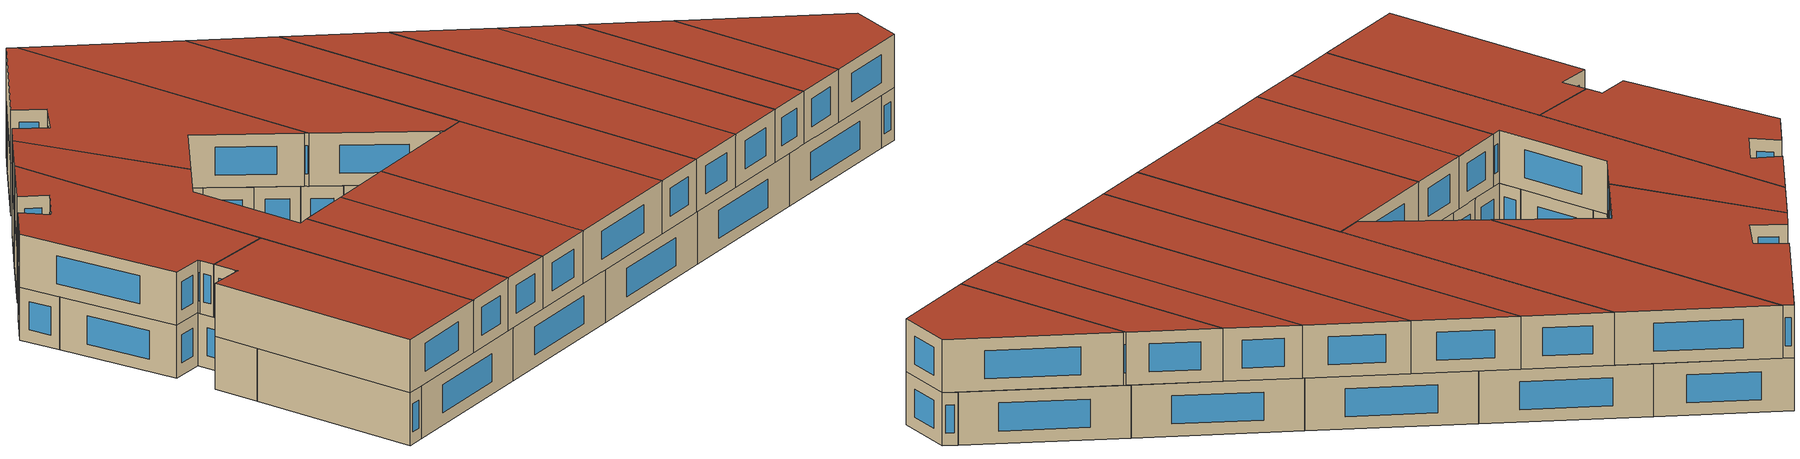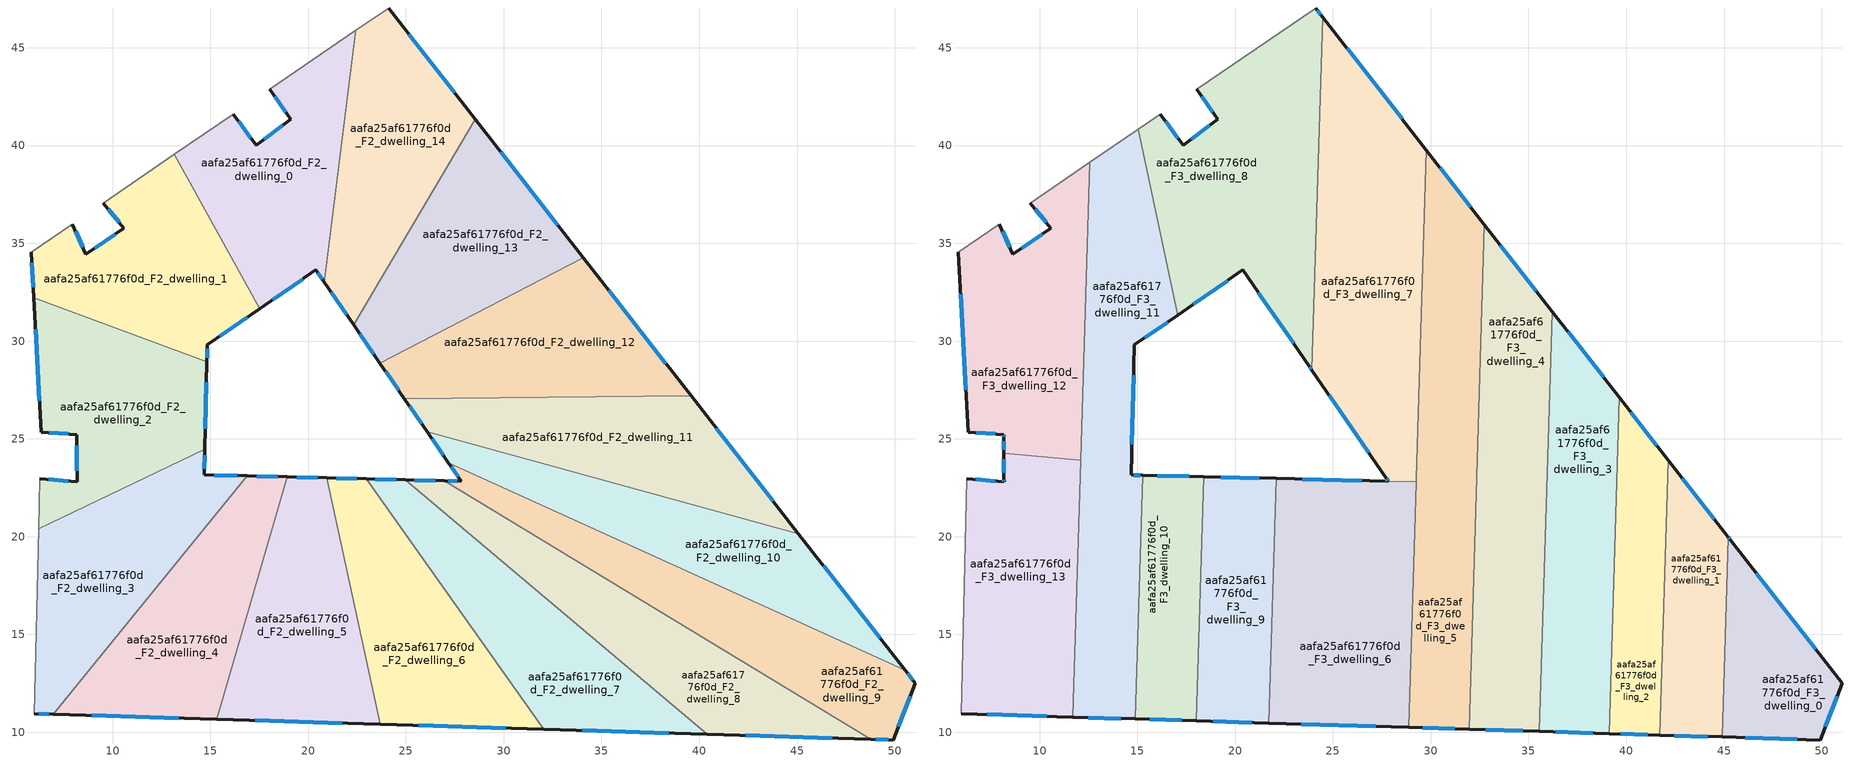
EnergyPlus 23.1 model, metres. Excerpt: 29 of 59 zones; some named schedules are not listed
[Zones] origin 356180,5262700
aafa25af61776f0d_F2_dwelling_0
 floor to aafa25af61776f0d_F1_dwelling_0 (EU_floor_Construction): 22.43,45.88 20.83,33.01 20.4,33.64 17.53,31.65 13.16,39.55 16.18,41.61 17.35,40 19.11,41.34 18.03,42.88 z6
 wall outside (EU_wall_Construction): 18.03,42.88 19.11,41.34 17.35,40 16.18,41.61 / 17.53,31.65 20.4,33.64 20.83,33.01 z6:9
 wall adiabatic (EU_wall_Construction): 22.43,45.88 18.03,42.88 / 16.18,41.61 13.16,39.55 z6:9
 wall to aafa25af61776f0d_F2_dwelling_14 (EU_wall_Construction): 20.83,33.01 22.43,45.88 z6:9
 wall to aafa25af61776f0d_F2_dwelling_1 (EU_wall_Construction): 13.16,39.55 17.53,31.65 z6:9
 window (EU_Window_Construction): 18.7,41.03 17.77,40.32 / 18.29,42.52 18.86,41.7 / 20.5,33.49 20.73,33.16 / 18.2,32.12 19.73,33.17 / 17.08,40.38 16.46,41.23 z6.7:8.3
aafa25af61776f0d_F2_dwelling_1
 floor to aafa25af61776f0d_F1_dwelling_1 (EU_floor_Construction): 13.16,39.55 17.53,31.65 14.85,29.8 14.83,28.95 5.98,32.21 5.85,34.55 7.95,35.98 8.64,34.44 10.58,35.77 9.52,37.05 z6
 wall outside (EU_wall_Construction): 9.52,37.05 10.58,35.77 8.64,34.44 7.95,35.98 / 14.83,28.95 14.85,29.8 17.53,31.65 / 5.85,34.55 5.98,32.21 z6:9
 wall adiabatic (EU_wall_Construction): 13.16,39.55 9.52,37.05 / 7.95,35.98 5.85,34.55 z6:9
 wall to aafa25af61776f0d_F2_dwelling_2 (EU_wall_Construction): 5.98,32.21 14.83,28.95 z6:9
 window (EU_Window_Construction): 8.48,34.8 8.11,35.62 / 10.13,35.45 9.1,34.75 / 9.77,36.75 10.33,36.07 / 15.48,30.24 16.9,31.22 / 14.83,29.15 14.85,29.6 / 5.88,34 5.95,32.76 z6.7:8.3
aafa25af61776f0d_F2_dwelling_10
 floor to aafa25af61776f0d_F1_dwelling_10 (EU_floor_Construction): 45.07,20.16 50.53,13.16 27.17,23.79 26.09,25.37 z6
 wall outside (EU_wall_Construction): 26.09,25.37 27.17,23.79 / 50.53,13.16 45.07,20.16 z6:9
 wall to aafa25af61776f0d_F2_dwelling_11 (EU_wall_Construction): 45.07,20.16 26.09,25.37 z6:9
 wall to aafa25af61776f0d_F2_dwelling_9 (EU_wall_Construction): 27.17,23.79 50.53,13.16 z6:9
 window (EU_Window_Construction): 26.34,25 26.92,24.16 / 49.25,14.8 46.35,18.52 z6.7:8.3
aafa25af61776f0d_F2_dwelling_11
 floor to aafa25af61776f0d_F1_dwelling_11 (EU_floor_Construction): 39.59,27.2 45.07,20.16 26.09,25.37 24.92,27.06 z6
 wall outside (EU_wall_Construction): 24.92,27.06 26.09,25.37 / 45.07,20.16 39.59,27.2 z6:9
 wall to aafa25af61776f0d_F2_dwelling_12 (EU_wall_Construction): 39.59,27.2 24.92,27.06 z6:9
 window (EU_Window_Construction): 25.2,26.67 25.81,25.77 / 43.78,21.81 40.87,25.54 z6.7:8.3
aafa25af61776f0d_F2_dwelling_12
 floor to aafa25af61776f0d_F1_dwelling_12 (EU_floor_Construction): 34.08,34.26 39.59,27.2 24.92,27.06 23.67,28.88 z6
 wall outside (EU_wall_Construction): 23.67,28.88 24.92,27.06 / 39.59,27.2 34.08,34.26 z6:9
 wall to aafa25af61776f0d_F2_dwelling_13 (EU_wall_Construction): 34.08,34.26 23.67,28.88 z6:9
 window (EU_Window_Construction): 23.97,28.45 24.63,27.49 / 38.29,28.85 35.37,32.6 z6.7:8.3
aafa25af61776f0d_F2_dwelling_13
 floor to aafa25af61776f0d_F1_dwelling_13 (EU_floor_Construction): 28.54,41.36 34.08,34.26 23.67,28.88 22.33,30.83 z6
 wall outside (EU_wall_Construction): 22.33,30.83 23.67,28.88 / 34.08,34.26 28.54,41.36 z6:9
 wall to aafa25af61776f0d_F2_dwelling_14 (EU_wall_Construction): 28.54,41.36 22.33,30.83 z6:9
 window (EU_Window_Construction): 22.65,30.37 23.36,29.34 / 32.78,35.92 29.84,39.69 z6.7:8.3
aafa25af61776f0d_F2_dwelling_14
 floor to aafa25af61776f0d_F1_dwelling_14 (EU_floor_Construction): 24.11,47.03 28.54,41.36 22.33,30.83 20.83,33.01 22.43,45.88 z6
 wall outside (EU_wall_Construction): 20.83,33.01 22.33,30.83 / 28.54,41.36 24.11,47.03 z6:9
 wall adiabatic (EU_wall_Construction): 24.11,47.03 22.43,45.88 z6:9
 window (EU_Window_Construction): 21.18,32.5 21.98,31.34 / 27.5,42.69 25.15,45.7 z6.7:8.3
aafa25af61776f0d_F2_dwelling_2
 floor to aafa25af61776f0d_F1_dwelling_2 (EU_floor_Construction): 14.83,28.95 14.72,24.46 6.22,20.4 6.29,22.97 8.18,22.8 8.16,25.22 6.35,25.35 5.98,32.21 z6
 wall outside (EU_wall_Construction): 5.98,32.21 6.35,25.35 8.16,25.22 8.18,22.8 6.29,22.97 / 14.72,24.46 14.83,28.95 z6:9
 wall to aafa25af61776f0d_F2_dwelling_3 (EU_wall_Construction): 6.22,20.4 14.72,24.46 z6:9
 wall adiabatic (EU_wall_Construction): 6.29,22.97 6.22,20.4 z6:9
 window (EU_Window_Construction): 6.06,30.6 6.26,26.96 / 14.74,25.51 14.8,27.9 / 7.74,22.84 6.73,22.93 / 8.16,24.65 8.18,23.37 / 6.77,25.32 7.73,25.25 z6.7:8.3
aafa25af61776f0d_F2_dwelling_3
 floor to aafa25af61776f0d_F1_dwelling_3 (EU_floor_Construction): 16.89,23.1 6.97,10.92 5.99,10.95 6.22,20.4 14.72,24.46 14.69,23.16 z6
 wall outside (EU_wall_Construction): 16.89,23.1 14.69,23.16 14.72,24.46 / 5.99,10.95 6.97,10.92 z6:9
 wall to aafa25af61776f0d_F2_dwelling_4 (EU_wall_Construction): 6.97,10.92 16.89,23.1 z6:9
 wall adiabatic (EU_wall_Construction): 6.22,20.4 5.99,10.95 z6:9
 window (EU_Window_Construction): 14.69,23.46 14.71,24.15 / 16.37,23.12 15.2,23.14 / 6.22,10.94 6.74,10.93 z6.7:8.3
aafa25af61776f0d_F2_dwelling_4
 floor to aafa25af61776f0d_F1_dwelling_4 (EU_floor_Construction): 18.93,23.05 15.34,10.66 6.97,10.92 16.89,23.1 z6
 wall outside (EU_wall_Construction): 18.93,23.05 16.89,23.1 / 6.97,10.92 15.34,10.66 z6:9
 wall to aafa25af61776f0d_F2_dwelling_5 (EU_wall_Construction): 15.34,10.66 18.93,23.05 z6:9
 window (EU_Window_Construction): 18.45,23.06 17.37,23.09 / 8.94,10.86 13.37,10.72 z6.7:8.3
aafa25af61776f0d_F2_dwelling_5
 floor to aafa25af61776f0d_F1_dwelling_5 (EU_floor_Construction): 20.96,23 23.7,10.41 15.34,10.66 18.93,23.05 z6
 wall outside (EU_wall_Construction): 20.96,23 18.93,23.05 / 15.34,10.66 23.7,10.41 z6:9
 wall to aafa25af61776f0d_F2_dwelling_6 (EU_wall_Construction): 23.7,10.41 20.96,23 z6:9
 window (EU_Window_Construction): 20.48,23.01 19.41,23.04 / 17.3,10.6 21.73,10.47 z6.7:8.3
aafa25af61776f0d_F2_dwelling_6
 floor to aafa25af61776f0d_F1_dwelling_6 (EU_floor_Construction): 22.97,22.95 32.06,10.15 23.7,10.41 20.96,23 z6
 wall outside (EU_wall_Construction): 22.97,22.95 20.96,23 / 23.7,10.41 32.06,10.15 z6:9
 wall to aafa25af61776f0d_F2_dwelling_7 (EU_wall_Construction): 32.06,10.15 22.97,22.95 z6:9
 window (EU_Window_Construction): 22.5,22.96 21.43,22.99 / 25.66,10.35 30.09,10.21 z6.7:8.3
aafa25af61776f0d_F2_dwelling_7
 floor to aafa25af61776f0d_F1_dwelling_7 (EU_floor_Construction): 40.41,9.89 32.06,10.15 22.97,22.95 24.97,22.9 z6
 wall outside (EU_wall_Construction): 24.97,22.9 22.97,22.95 / 32.06,10.15 40.41,9.89 z6:9
 wall to aafa25af61776f0d_F2_dwelling_8 (EU_wall_Construction): 40.41,9.89 24.97,22.9 z6:9
 window (EU_Window_Construction): 24.5,22.92 23.44,22.94 / 34.02,10.09 38.45,9.96 z6.7:8.3
aafa25af61776f0d_F2_dwelling_8
 floor to aafa25af61776f0d_F1_dwelling_8 (EU_floor_Construction): 48.76,9.64 40.41,9.89 24.97,22.9 26.96,22.86 z6
 wall outside (EU_wall_Construction): 26.96,22.86 24.97,22.9 / 40.41,9.89 48.76,9.64 z6:9
 wall to aafa25af61776f0d_F2_dwelling_9 (EU_wall_Construction): 48.76,9.64 26.96,22.86 z6:9
 window (EU_Window_Construction): 26.49,22.87 25.44,22.89 / 42.37,9.83 46.8,9.7 z6.7:8.3
aafa25af61776f0d_F2_dwelling_9
 floor to aafa25af61776f0d_F1_dwelling_9 (EU_floor_Construction): 50.53,13.16 51.04,12.51 49.93,9.6 48.76,9.64 26.96,22.86 27.84,22.83 27.17,23.79 z6
 wall outside (EU_wall_Construction): 48.76,9.64 49.93,9.6 51.04,12.51 50.53,13.16 / 27.17,23.79 27.84,22.83 26.96,22.86 z6:9
 window (EU_Window_Construction): 49.03,9.63 49.65,9.61 / 27.63,22.84 27.16,22.85 / 27.33,23.57 27.68,23.06 / 50.92,12.66 50.65,13.01 / 50.19,10.29 50.78,11.83 z6.7:8.3
aafa25af61776f0d_F3_dwelling_0
 floor to aafa25af61776f0d_F2_dwelling_9 (EU_floor_Construction): 50.53,13.16 51.04,12.51 49.93,9.6 48.76,9.64 44.97,11.94 45.08,15.64 z9
 floor to aafa25af61776f0d_F2_dwelling_10 (EU_floor_Construction): 45.31,19.85 50.53,13.16 45.08,15.64 45.22,19.98 z9
 floor to aafa25af61776f0d_F2_dwelling_8 (EU_floor_Construction): 48.76,9.64 44.9,9.76 44.97,11.94 z9
 wall outside (EU_wall_Construction): 44.9,9.76 49.93,9.6 51.04,12.51 45.31,19.85 45.22,19.98 z9:12
 wall to aafa25af61776f0d_F3_dwelling_1 (EU_wall_Construction): 45.22,19.98 44.9,9.76 z9:12
 window (EU_Window_Construction): 45.29,19.88 45.24,19.95 / 49.69,14.24 46.66,18.13 / 50.19,10.29 50.78,11.83 / 46.08,9.72 48.75,9.64 z9.7:11.3
 roof outside (EU_roof_Construction): 49.93,9.6 51.04,12.51 45.31,19.85 45.22,19.98 44.9,9.76 z12
aafa25af61776f0d_F3_dwelling_1
 floor to aafa25af61776f0d_F2_dwelling_10 (EU_floor_Construction): 45.07,20.16 45.22,19.98 45.08,15.64 41.94,17.07 42.06,20.99 z9
 floor to aafa25af61776f0d_F2_dwelling_9 (EU_floor_Construction): 45.08,15.64 44.97,11.94 41.84,13.83 41.94,17.07 z9
 floor to aafa25af61776f0d_F2_dwelling_11 (EU_floor_Construction): 42.15,23.91 45.07,20.16 42.06,20.99 z9
 floor to aafa25af61776f0d_F2_dwelling_8 (EU_floor_Construction): 44.97,11.94 44.9,9.76 41.72,9.86 41.84,13.83 z9
 wall outside (EU_wall_Construction): 45.22,19.98 42.15,23.91 / 41.72,9.86 44.9,9.76 z9:12
 wall to aafa25af61776f0d_F3_dwelling_2 (EU_wall_Construction): 42.15,23.91 41.72,9.86 z9:12
 window (EU_Window_Construction): 44.5,20.9 42.87,22.98 / 42.47,9.83 44.16,9.78 z9.7:11.3
 roof outside (EU_roof_Construction): 44.9,9.76 45.22,19.98 42.15,23.91 41.72,9.86 z12
aafa25af61776f0d_F3_dwelling_10
 floor to aafa25af61776f0d_F2_dwelling_4 (EU_floor_Construction): 18.39,23.07 18.33,20.97 15.34,10.66 14.9,10.68 15.22,21.04 16.89,23.1 z9
 floor to aafa25af61776f0d_F2_dwelling_5 (EU_floor_Construction): 18.33,20.97 18.01,10.58 15.34,10.66 z9
 floor to aafa25af61776f0d_F2_dwelling_3 (EU_floor_Construction): 16.89,23.1 15.22,21.04 15.28,23.14 z9
 wall outside (EU_wall_Construction): 14.9,10.68 18.01,10.58 / 18.39,23.07 15.28,23.14 z9:12
 wall to aafa25af61776f0d_F3_dwelling_9 (EU_wall_Construction): 18.01,10.58 18.39,23.07 z9:12
 wall to aafa25af61776f0d_F3_dwelling_11 (EU_wall_Construction): 15.28,23.14 14.9,10.68 z9:12
 window (EU_Window_Construction): 15.63,10.65 17.28,10.6 / 17.66,23.08 16.01,23.12 z9.7:11.3
 roof outside (EU_roof_Construction): 18.01,10.58 18.39,23.07 15.28,23.14 14.9,10.68 z12
aafa25af61776f0d_F3_dwelling_11
 floor to aafa25af61776f0d_F2_dwelling_3 (EU_floor_Construction): 14.72,24.46 14.69,23.16 15.28,23.14 15.22,21.04 11.89,16.96 12.08,23.2 z9
 floor to aafa25af61776f0d_F2_dwelling_0 (EU_floor_Construction): 15.05,40.84 16.67,33.21 13.17,39.55 z9
 floor to aafa25af61776f0d_F2_dwelling_4 (EU_floor_Construction): 15.22,21.04 14.9,10.68 11.75,10.77 11.7,10.78 11.89,16.96 z9
 floor to aafa25af61776f0d_F2_dwelling_1 (EU_floor_Construction): 13.17,39.55 16.67,33.21 17.06,31.33 14.85,29.8 14.83,28.95 12.28,29.89 12.57,39.14 z9
 floor to aafa25af61776f0d_F2_dwelling_2 (EU_floor_Construction): 14.83,28.95 14.72,24.46 12.08,23.2 12.28,29.89 z9
 wall outside (EU_wall_Construction): 15.28,23.14 14.69,23.16 14.85,29.8 17.06,31.33 / 11.7,10.78 11.75,10.77 14.9,10.68 z9:12
 wall to aafa25af61776f0d_F3_dwelling_8 (EU_wall_Construction): 17.06,31.33 15.05,40.84 z9:12
 wall adiabatic (EU_wall_Construction): 15.05,40.84 12.57,39.14 z9:12
 wall to aafa25af61776f0d_F3_dwelling_12 (EU_wall_Construction): 12.57,39.14 12.1,23.92 z9:12
 wall to aafa25af61776f0d_F3_dwelling_13 (EU_wall_Construction): 12.1,23.92 11.7,10.78 z9:12
 window (EU_Window_Construction): 15.37,30.16 16.54,30.97 / 14.73,24.72 14.81,28.24 / 15.14,23.15 14.83,23.15 / 12.49,10.75 14.16,10.7 z9.7:11.3
 roof outside (EU_roof_Construction): 14.9,10.68 15.28,23.14 14.69,23.16 14.85,29.8 17.06,31.33 15.05,40.84 12.57,39.14 11.7,10.78 11.75,10.77 z12
aafa25af61776f0d_F3_dwelling_12
 floor to aafa25af61776f0d_F2_dwelling_1 (EU_floor_Construction): 12.57,39.14 12.28,29.89 5.98,32.21 5.85,34.55 7.95,35.98 8.64,34.44 10.58,35.77 9.52,37.05 z9
 floor to aafa25af61776f0d_F2_dwelling_2 (EU_floor_Construction): 12.28,29.89 12.1,23.92 8.17,24.26 8.16,25.22 6.35,25.35 5.98,32.21 z9
 wall outside (EU_wall_Construction): 5.85,34.55 6.35,25.35 8.16,25.22 8.16,25.07 8.17,24.26 / 9.52,37.05 10.58,35.77 8.64,34.44 7.95,35.98 z9:12
 wall adiabatic (EU_wall_Construction): 7.95,35.98 5.85,34.55 / 12.57,39.14 9.52,37.05 z9:12
 wall to aafa25af61776f0d_F3_dwelling_13 (EU_wall_Construction): 8.17,24.26 12.1,23.92 z9:12
 window (EU_Window_Construction): 8.16,25.18 8.16,25.1 / 6.77,25.32 7.73,25.25 / 5.97,32.39 6.23,27.51 / 8.48,34.8 8.11,35.62 / 10.13,35.45 9.1,34.75 / 9.77,36.75 10.33,36.07 / 8.16,24.88 8.17,24.45 z9.7:11.3
 roof outside (EU_roof_Construction): 12.1,23.92 12.57,39.14 9.52,37.05 10.58,35.77 8.64,34.44 7.95,35.98 5.85,34.55 6.35,25.35 8.16,25.22 8.16,25.07 8.17,24.26 z12
aafa25af61776f0d_F3_dwelling_13
 floor to aafa25af61776f0d_F2_dwelling_2 (EU_floor_Construction): 12.1,23.92 12.08,23.2 6.22,20.4 6.29,22.97 8.18,22.8 8.17,24.26 z9
 floor to aafa25af61776f0d_F2_dwelling_3 (EU_floor_Construction): 12.08,23.2 11.89,16.95 6.97,10.92 5.99,10.95 6.22,20.4 z9
 floor to aafa25af61776f0d_F2_dwelling_4 (EU_floor_Construction): 11.89,16.95 11.7,10.78 6.97,10.92 z9
 wall outside (EU_wall_Construction): 8.17,24.26 8.18,22.96 8.18,22.8 6.29,22.97 / 5.99,10.95 11.7,10.78 z9:12
 wall adiabatic (EU_wall_Construction): 6.29,22.97 5.99,10.95 z9:12
 window (EU_Window_Construction): 8.18,22.92 8.18,22.84 / 8.17,23.96 8.18,23.26 / 7.33,10.91 10.36,10.82 / 7.73,22.84 6.73,22.93 z9.7:11.3
 roof outside (EU_roof_Construction): 11.7,10.78 12.1,23.92 8.17,24.26 8.18,22.96 8.18,22.8 6.29,22.97 5.99,10.95 z12
aafa25af61776f0d_F3_dwelling_2
 floor to aafa25af61776f0d_F2_dwelling_7 (EU_floor_Construction): 40.41,9.89 39.12,9.93 39.15,10.96 z9
 floor to aafa25af61776f0d_F2_dwelling_11 (EU_floor_Construction): 39.65,27.12 42.15,23.91 42.06,20.99 39.48,21.7 z9
 floor to aafa25af61776f0d_F2_dwelling_10 (EU_floor_Construction): 42.06,20.99 41.94,17.07 39.37,18.24 39.48,21.7 z9
 floor to aafa25af61776f0d_F2_dwelling_8 (EU_floor_Construction): 41.84,13.83 41.72,9.86 40.41,9.89 39.15,10.96 39.29,15.38 z9
 floor to aafa25af61776f0d_F2_dwelling_9 (EU_floor_Construction): 41.94,17.07 41.84,13.83 39.29,15.38 39.37,18.24 z9
 wall outside (EU_wall_Construction): 42.15,23.91 39.65,27.12 / 39.12,9.93 41.72,9.86 z9:12
 wall to aafa25af61776f0d_F3_dwelling_3 (EU_wall_Construction): 39.65,27.12 39.12,9.93 z9:12
 window (EU_Window_Construction): 41.56,24.66 40.23,26.36 / 39.73,9.92 41.11,9.87 z9.7:11.3
 roof outside (EU_roof_Construction): 41.72,9.86 42.15,23.91 39.65,27.12 39.12,9.93 z12
aafa25af61776f0d_F3_dwelling_3
 floor to aafa25af61776f0d_F2_dwelling_11 (EU_floor_Construction): 39.59,27.2 39.65,27.12 39.48,21.7 35.95,22.67 36.09,27.16 z9
 floor to aafa25af61776f0d_F2_dwelling_8 (EU_floor_Construction): 39.29,15.38 39.15,10.96 35.68,13.88 35.79,17.5 z9
 floor to aafa25af61776f0d_F2_dwelling_12 (EU_floor_Construction): 36.22,31.51 39.59,27.2 36.09,27.16 z9
 floor to aafa25af61776f0d_F2_dwelling_7 (EU_floor_Construction): 39.15,10.96 39.12,9.93 35.56,10.04 35.68,13.88 z9
 floor to aafa25af61776f0d_F2_dwelling_10 (EU_floor_Construction): 39.48,21.7 39.37,18.24 35.86,19.84 35.95,22.67 z9
 floor to aafa25af61776f0d_F2_dwelling_9 (EU_floor_Construction): 39.37,18.24 39.29,15.38 35.79,17.5 35.86,19.84 z9
 wall outside (EU_wall_Construction): 39.65,27.12 36.22,31.51 / 35.56,10.04 39.12,9.93 z9:12
 wall to aafa25af61776f0d_F3_dwelling_4 (EU_wall_Construction): 36.22,31.51 35.56,10.04 z9:12
 window (EU_Window_Construction): 38.84,28.15 37.03,30.48 / 36.4,10.02 38.28,9.96 z9.7:11.3
 roof outside (EU_roof_Construction): 39.12,9.93 39.65,27.12 36.22,31.51 35.56,10.04 z12
aafa25af61776f0d_F3_dwelling_4
 floor to aafa25af61776f0d_F2_dwelling_12 (EU_floor_Construction): 34.08,34.26 36.22,31.51 36.09,27.16 32.48,27.13 32.68,33.53 z9
 floor to aafa25af61776f0d_F2_dwelling_11 (EU_floor_Construction): 36.09,27.16 35.95,22.67 32.37,23.65 32.48,27.13 z9
 floor to aafa25af61776f0d_F2_dwelling_9 (EU_floor_Construction): 35.86,19.84 35.79,17.5 32.25,19.65 32.31,21.46 z9
 floor to aafa25af61776f0d_F2_dwelling_13 (EU_floor_Construction): 32.75,35.96 34.08,34.26 32.68,33.53 z9
 floor to aafa25af61776f0d_F2_dwelling_7 (EU_floor_Construction): 35.68,13.88 35.56,10.04 32.06,10.15 31.96,10.28 32.17,16.84 z9
 floor to aafa25af61776f0d_F2_dwelling_10 (EU_floor_Construction): 35.95,22.67 35.86,19.84 32.31,21.46 32.37,23.65 z9
 floor to aafa25af61776f0d_F2_dwelling_8 (EU_floor_Construction): 35.79,17.5 35.68,13.88 32.17,16.84 32.25,19.65 z9
 wall outside (EU_wall_Construction): 36.22,31.51 32.75,35.96 / 31.96,10.15 35.56,10.04 z9:12
 wall to aafa25af61776f0d_F3_dwelling_5 (EU_wall_Construction): 32.75,35.96 31.96,10.15 z9:12
 window (EU_Window_Construction): 35.41,32.55 33.57,34.91 / 32.81,10.13 34.72,10.07 z9.7:11.3
 roof outside (EU_roof_Construction): 35.56,10.04 36.22,31.51 32.75,35.96 31.96,10.15 z12
aafa25af61776f0d_F3_dwelling_5
 floor to aafa25af61776f0d_F2_dwelling_7 (EU_floor_Construction): 32.17,16.84 31.96,10.28 29.01,14.45 29.16,19.37 z9
 floor to aafa25af61776f0d_F2_dwelling_6 (EU_floor_Construction): 29.01,14.45 31.96,10.28 31.96,10.15 28.88,10.25 z9
 floor to aafa25af61776f0d_F2_dwelling_13 (EU_floor_Construction): 29.78,39.76 32.75,35.96 32.68,33.53 29.54,31.91 z9
 floor to aafa25af61776f0d_F2_dwelling_12 (EU_floor_Construction): 32.68,33.53 32.48,27.13 29.4,27.1 29.54,31.91 z9
 floor to aafa25af61776f0d_F2_dwelling_11 (EU_floor_Construction): 32.48,27.13 32.37,23.65 29.32,24.49 29.4,27.1 z9
 floor to aafa25af61776f0d_F2_dwelling_8 (EU_floor_Construction): 32.25,19.65 32.17,16.84 29.16,19.37 29.22,21.48 z9
 floor to aafa25af61776f0d_F2_dwelling_9 (EU_floor_Construction): 32.31,21.46 32.25,19.65 29.22,21.48 29.27,22.84 z9
 floor to aafa25af61776f0d_F2_dwelling_10 (EU_floor_Construction): 32.37,23.65 32.31,21.46 29.27,22.84 29.32,24.49 z9
 wall outside (EU_wall_Construction): 32.75,35.96 29.78,39.76 / 28.88,10.25 31.96,10.15 z9:12
 wall to aafa25af61776f0d_F3_dwelling_7 (EU_wall_Construction): 29.78,39.76 29.27,22.95 29.26,22.8 z9:12
 wall to aafa25af61776f0d_F3_dwelling_6 (EU_wall_Construction): 29.26,22.79 28.88,10.25 z9:12
 window (EU_Window_Construction): 32.05,36.85 30.48,38.87 / 29.6,10.23 31.24,10.18 z9.7:11.3
 roof outside (EU_roof_Construction): 31.96,10.15 32.75,35.96 29.78,39.76 28.88,10.25 z12
aafa25af61776f0d_F3_dwelling_6
 floor to aafa25af61776f0d_F2_dwelling_6 (EU_floor_Construction): 22.97,22.95 29.01,14.45 28.88,10.25 23.7,10.41 21.95,18.43 22.09,22.97 z9
 floor to aafa25af61776f0d_F2_dwelling_7 (EU_floor_Construction): 29.16,19.37 29.01,14.45 22.97,22.95 24.97,22.9 z9
 floor to aafa25af61776f0d_F2_dwelling_5 (EU_floor_Construction): 21.95,18.43 23.7,10.41 21.71,10.47 z9
 floor to aafa25af61776f0d_F2_dwelling_8 (EU_floor_Construction): 29.22,21.48 29.16,19.37 24.97,22.9 26.96,22.85 z9
 floor to aafa25af61776f0d_F2_dwelling_9 (EU_floor_Construction): 29.26,22.8 29.22,21.48 26.96,22.85 z9
 wall outside (EU_wall_Construction): 21.71,10.47 28.88,10.25 / 27.83,22.83 22.09,22.97 z9:12
 wall to aafa25af61776f0d_F3_dwelling_7 (EU_wall_Construction): 29.26,22.8 27.84,22.83 z9:12
 wall to aafa25af61776f0d_F3_dwelling_9 (EU_wall_Construction): 22.09,22.97 21.71,10.47 z9:12
 window (EU_Window_Construction): 23.39,10.42 27.2,10.3 / 26.48,22.87 23.44,22.94 z9.7:11.3
 roof outside (EU_roof_Construction): 28.88,10.25 29.26,22.79 27.84,22.83 22.09,22.97 21.71,10.47 z12
aafa25af61776f0d_F3_dwelling_7
 floor to aafa25af61776f0d_F2_dwelling_13 (EU_floor_Construction): 28.54,41.36 29.78,39.76 29.54,31.91 23.94,29.02 24.08,33.8 z9
 floor to aafa25af61776f0d_F2_dwelling_12 (EU_floor_Construction): 29.54,31.91 29.4,27.1 24.92,27.06 23.92,28.52 23.94,29.02 z9
 floor to aafa25af61776f0d_F2_dwelling_14 (EU_floor_Construction): 24.47,46.57 28.54,41.36 24.08,33.8 z9
 floor to aafa25af61776f0d_F2_dwelling_11 (EU_floor_Construction): 29.4,27.1 29.32,24.49 26.09,25.37 24.92,27.06 z9
 floor to aafa25af61776f0d_F2_dwelling_9 (EU_floor_Construction): 29.27,22.84 29.26,22.8 27.84,22.83 27.17,23.79 z9
 floor to aafa25af61776f0d_F2_dwelling_10 (EU_floor_Construction): 29.32,24.49 29.27,22.95 29.27,22.84 27.17,23.79 26.09,25.37 z9
 wall outside (EU_wall_Construction): 29.78,39.76 24.47,46.57 / 23.92,28.52 27.72,22.99 27.84,22.83 z9:12
 wall to aafa25af61776f0d_F3_dwelling_8 (EU_wall_Construction): 24.47,46.57 23.92,28.52 z9:12
 window (EU_Window_Construction): 28.54,41.36 25.72,44.97 / 27.75,22.96 27.81,22.87 / 24.81,27.22 26.83,24.29 z9.7:11.3
 roof outside (EU_roof_Construction): 29.26,22.8 29.27,22.95 29.78,39.76 24.47,46.57 23.92,28.52 27.72,22.99 27.84,22.83 z12
aafa25af61776f0d_F3_dwelling_8
 floor to aafa25af61776f0d_F2_dwelling_0 (EU_floor_Construction): 22.43,45.88 20.83,33.01 20.4,33.64 17.53,31.65 16.67,33.21 15.05,40.84 16.18,41.61 17.35,40 19.11,41.34 18.03,42.88 z9
 floor to aafa25af61776f0d_F2_dwelling_14 (EU_floor_Construction): 24.11,47.03 24.47,46.57 24.08,33.8 22.33,30.83 20.83,33.01 22.43,45.88 z9
 floor to aafa25af61776f0d_F2_dwelling_13 (EU_floor_Construction): 24.08,33.8 23.94,29.02 23.67,28.88 22.33,30.83 z9
 floor to aafa25af61776f0d_F2_dwelling_12 (EU_floor_Construction): 23.94,29.02 23.92,28.52 23.85,28.63 23.78,28.73 23.67,28.88 z9
 floor to aafa25af61776f0d_F2_dwelling_1 (EU_floor_Construction): 16.67,33.21 17.53,31.65 17.06,31.33 z9
 wall outside (EU_wall_Construction): 17.06,31.33 20.4,33.64 23.78,28.73 23.92,28.52 / 18.03,42.88 19.11,41.34 17.35,40 16.18,41.61 / 24.47,46.57 24.11,47.03 z9:12
 wall adiabatic (EU_wall_Construction): 16.18,41.61 15.05,40.84 / 24.11,47.03 18.03,42.88 z9:12
 window (EU_Window_Construction): 21.19,32.48 22.99,29.88 / 17.85,31.87 19.62,33.09 / 17.08,40.38 16.46,41.23 / 18.7,41.03 17.77,40.32 / 18.29,42.52 18.86,41.7 / 24.39,46.68 24.2,46.92 / 23.81,28.68 23.89,28.57 z9.7:11.3
 roof outside (EU_roof_Construction): 23.92,28.52 24.47,46.57 24.11,47.03 18.03,42.88 19.11,41.34 17.35,40 16.18,41.61 15.05,40.84 17.06,31.33 20.4,33.64 23.78,28.73 z12
aafa25af61776f0d_F3_dwelling_9
 floor to aafa25af61776f0d_F2_dwelling_5 (EU_floor_Construction): 20.96,23 21.95,18.43 21.71,10.47 18.01,10.58 18.33,20.97 18.93,23.05 z9
 floor to aafa25af61776f0d_F2_dwelling_6 (EU_floor_Construction): 22.09,22.97 21.95,18.43 20.96,23 z9
 floor to aafa25af61776f0d_F2_dwelling_4 (EU_floor_Construction): 18.93,23.05 18.33,20.97 18.39,23.07 z9
 wall outside (EU_wall_Construction): 22.09,22.97 18.39,23.07 / 18.01,10.58 21.71,10.47 z9:12
 window (EU_Window_Construction): 21.22,23 19.26,23.04 / 18.88,10.56 20.84,10.49 z9.7:11.3
 roof outside (EU_roof_Construction): 21.71,10.47 22.09,22.97 18.39,23.07 18.01,10.58 z12
[Building]
EU S2 Campaign: North Axis=0; Terrain=City; Solar Distribution=FullExterior
[Site:Location]
Budapest.Ferenc.Liszt.Intl.AP: Latitude=47.437; Longitude=19.256; Time Zone=1; Elevation=185
[SizingPeriod:WeatherFileDays]
AnnualSizingPeriod: Begin Month=1; Begin Day of Month=1; End Month=12; End Day of Month=31; Day of Week for Start Day=Monday; Use Weather File Daylight Saving Period=No; Use Weather File Rain and Snow Indicators=No
[MATERIAL]
EU_InternalMass_Material: Roughness=MediumRough; Thickness=0.1; Conductivity=1; Density=1800; Specific Heat=900; Thermal Absorptance=0.9; Solar Absorptance=0.7; Visible Absorptance=0.7
[MATERIAL:NOMASS] Roughness=MediumRough; Thermal Absorptance=0.9; Solar Absorptance=0.7; Visible Absorptance=0.7
Name | Thermal Resistance
EU_wall_NoMass | 0.832559
EU_roof_NoMass | 1.39638
EU_floor_NoMass | 0.872794
[WINDOWMATERIAL:SIMPLEGLAZINGSYSTEM]
EU_Window_SimpleGlazing: UFactor=2.79869; Solar Heat Gain Coefficient=0.75; Visible Transmittance=0.75
[CONSTRUCTION]
EU_wall_Construction: EU_wall_NoMass
EU_roof_Construction: EU_roof_NoMass
EU_floor_Construction: EU_floor_NoMass
EU_Window_Construction: EU_Window_SimpleGlazing
EU_InternalMass_Construction: EU_InternalMass_Material
[ZONE] Type=1; Multiplier=1; Ceiling Height=autocalculate; Floor Area=autocalculate; Part of Total Floor Area=Yes
Name | Volume
aafa25af61776f0d_F2_dwelling_0; aafa25af61776f0d_F2_dwelling_2 | 194.836
aafa25af61776f0d_F3_dwelling_0 | 114.939
aafa25af61776f0d_F2_dwelling_1 | 194.808
aafa25af61776f0d_F3_dwelling_1 | 115.96
aafa25af61776f0d_F2_dwelling_10 | 194.807
aafa25af61776f0d_F3_dwelling_10 | 116.504
aafa25af61776f0d_F2_dwelling_11 | 194.809
aafa25af61776f0d_F3_dwelling_11 | 283.831
aafa25af61776f0d_F2_dwelling_12 | 194.817
aafa25af61776f0d_F3_dwelling_12 | 220.681
aafa25af61776f0d_F2_dwelling_13 | 194.818
aafa25af61776f0d_F3_dwelling_13 | 221.399
aafa25af61776f0d_F2_dwelling_14 | 194.816
aafa25af61776f0d_F3_dwelling_2 | 121.979
aafa25af61776f0d_F2_dwelling_3 | 194.793
aafa25af61776f0d_F3_dwelling_3 | 206.29
aafa25af61776f0d_F2_dwelling_4 | 194.839
aafa25af61776f0d_F3_dwelling_4 | 255.768
aafa25af61776f0d_F2_dwelling_5 | 194.835
aafa25af61776f0d_F3_dwelling_5 | 255.783
aafa25af61776f0d_F2_dwelling_6 | 194.837
aafa25af61776f0d_F3_dwelling_6 | 269.773
aafa25af61776f0d_F2_dwelling_7 | 194.824
aafa25af61776f0d_F3_dwelling_7 | 301.79
aafa25af61776f0d_F2_dwelling_8 | 194.796
aafa25af61776f0d_F3_dwelling_8 | 298.742
aafa25af61776f0d_F2_dwelling_9 | 194.841
aafa25af61776f0d_F3_dwelling_9 | 138.855
[INTERNALMASS] Construction=EU_InternalMass_Construction
Name | Zone or ZoneList | Surface Area
aafa25af61776f0d_F2_dwelling_0_EU_InternalMass | aafa25af61776f0d_F2_dwelling_0 | 64.9454
aafa25af61776f0d_F2_dwelling_1_EU_InternalMass | aafa25af61776f0d_F2_dwelling_1 | 64.9358
aafa25af61776f0d_F2_dwelling_2_EU_InternalMass | aafa25af61776f0d_F2_dwelling_2 | 64.9452
aafa25af61776f0d_F2_dwelling_3_EU_InternalMass | aafa25af61776f0d_F2_dwelling_3 | 64.931
aafa25af61776f0d_F2_dwelling_4_EU_InternalMass | aafa25af61776f0d_F2_dwelling_4 | 64.9461
aafa25af61776f0d_F2_dwelling_5_EU_InternalMass | aafa25af61776f0d_F2_dwelling_5 | 64.9448
aafa25af61776f0d_F2_dwelling_6_EU_InternalMass | aafa25af61776f0d_F2_dwelling_6 | 64.9457
aafa25af61776f0d_F2_dwelling_7_EU_InternalMass | aafa25af61776f0d_F2_dwelling_7 | 64.9414
aafa25af61776f0d_F2_dwelling_8_EU_InternalMass | aafa25af61776f0d_F2_dwelling_8 | 64.9319
aafa25af61776f0d_F2_dwelling_9_EU_InternalMass | aafa25af61776f0d_F2_dwelling_9 | 64.947
aafa25af61776f0d_F2_dwelling_10_EU_InternalMass | aafa25af61776f0d_F2_dwelling_10 | 64.9356
aafa25af61776f0d_F2_dwelling_11_EU_InternalMass | aafa25af61776f0d_F2_dwelling_11 | 64.9364
aafa25af61776f0d_F2_dwelling_12_EU_InternalMass | aafa25af61776f0d_F2_dwelling_12 | 64.9387
aafa25af61776f0d_F2_dwelling_13_EU_InternalMass | aafa25af61776f0d_F2_dwelling_13 | 64.9395
aafa25af61776f0d_F2_dwelling_14_EU_InternalMass | aafa25af61776f0d_F2_dwelling_14 | 64.9385
aafa25af61776f0d_F3_dwelling_0_EU_InternalMass | aafa25af61776f0d_F3_dwelling_0 | 38.3132
aafa25af61776f0d_F3_dwelling_1_EU_InternalMass | aafa25af61776f0d_F3_dwelling_1 | 38.6494
aafa25af61776f0d_F3_dwelling_2_EU_InternalMass | aafa25af61776f0d_F3_dwelling_2 | 40.6663
aafa25af61776f0d_F3_dwelling_3_EU_InternalMass | aafa25af61776f0d_F3_dwelling_3 | 68.7636
aafa25af61776f0d_F3_dwelling_4_EU_InternalMass | aafa25af61776f0d_F3_dwelling_4 | 85.2557
aafa25af61776f0d_F3_dwelling_5_EU_InternalMass | aafa25af61776f0d_F3_dwelling_5 | 85.261
aafa25af61776f0d_F3_dwelling_6_EU_InternalMass | aafa25af61776f0d_F3_dwelling_6 | 89.9143
aafa25af61776f0d_F3_dwelling_7_EU_InternalMass | aafa25af61776f0d_F3_dwelling_7 | 100.583
aafa25af61776f0d_F3_dwelling_8_EU_InternalMass | aafa25af61776f0d_F3_dwelling_8 | 99.5871
aafa25af61776f0d_F3_dwelling_9_EU_InternalMass | aafa25af61776f0d_F3_dwelling_9 | 46.2918
aafa25af61776f0d_F3_dwelling_10_EU_InternalMass | aafa25af61776f0d_F3_dwelling_10 | 38.8346
aafa25af61776f0d_F3_dwelling_11_EU_InternalMass | aafa25af61776f0d_F3_dwelling_11 | 94.6144
aafa25af61776f0d_F3_dwelling_12_EU_InternalMass | aafa25af61776f0d_F3_dwelling_12 | 73.5607
aafa25af61776f0d_F3_dwelling_13_EU_InternalMass | aafa25af61776f0d_F3_dwelling_13 | 73.8009
[OTHEREQUIPMENT] Fuel Type=Electricity; Design Level Calculation Method=Watts/Area; Power per Zone Floor Area=1; Fraction Latent=0; Fraction Radiant=0; Fraction Lost=0; Carbon Dioxide Generation Rate=0; EndUse Subcategory=EU_Step8_InternalGains
Name | Zone or ZoneList or Space or SpaceList | Schedule
EU_Step8_InternalGain_aafa25af61776f0d_F2_dwelling_0_f000 | aafa25af61776f0d_F2_dwelling_0 | EU_Step8_GainSchedule_aafa25af61776f0d_F2_dwelling_0_f000
EU_Step8_InternalGain_aafa25af61776f0d_F2_dwelling_1_f000 | aafa25af61776f0d_F2_dwelling_1 | EU_Step8_GainSchedule_aafa25af61776f0d_F2_dwelling_1_f000
EU_Step8_InternalGain_aafa25af61776f0d_F2_dwelling_2_f000 | aafa25af61776f0d_F2_dwelling_2 | EU_Step8_GainSchedule_aafa25af61776f0d_F2_dwelling_2_f000
EU_Step8_InternalGain_aafa25af61776f0d_F2_dwelling_3_f000 | aafa25af61776f0d_F2_dwelling_3 | EU_Step8_GainSchedule_aafa25af61776f0d_F2_dwelling_3_f000
EU_Step8_InternalGain_aafa25af61776f0d_F2_dwelling_4_f000 | aafa25af61776f0d_F2_dwelling_4 | EU_Step8_GainSchedule_aafa25af61776f0d_F2_dwelling_4_f000
EU_Step8_InternalGain_aafa25af61776f0d_F2_dwelling_5_f000 | aafa25af61776f0d_F2_dwelling_5 | EU_Step8_GainSchedule_aafa25af61776f0d_F2_dwelling_5_f000
EU_Step8_InternalGain_aafa25af61776f0d_F2_dwelling_6_f000 | aafa25af61776f0d_F2_dwelling_6 | EU_Step8_GainSchedule_aafa25af61776f0d_F2_dwelling_6_f000
EU_Step8_InternalGain_aafa25af61776f0d_F2_dwelling_7_f000 | aafa25af61776f0d_F2_dwelling_7 | EU_Step8_GainSchedule_aafa25af61776f0d_F2_dwelling_7_f000
EU_Step8_InternalGain_aafa25af61776f0d_F2_dwelling_8_f000 | aafa25af61776f0d_F2_dwelling_8 | EU_Step8_GainSchedule_aafa25af61776f0d_F2_dwelling_8_f000
EU_Step8_InternalGain_aafa25af61776f0d_F2_dwelling_9_f000 | aafa25af61776f0d_F2_dwelling_9 | EU_Step8_GainSchedule_aafa25af61776f0d_F2_dwelling_9_f000
EU_Step8_InternalGain_aafa25af61776f0d_F2_dwelling_10_f000 | aafa25af61776f0d_F2_dwelling_10 | EU_Step8_GainSchedule_aafa25af61776f0d_F2_dwelling_10_f000
EU_Step8_InternalGain_aafa25af61776f0d_F2_dwelling_11_f000 | aafa25af61776f0d_F2_dwelling_11 | EU_Step8_GainSchedule_aafa25af61776f0d_F2_dwelling_11_f000
EU_Step8_InternalGain_aafa25af61776f0d_F2_dwelling_12_f000 | aafa25af61776f0d_F2_dwelling_12 | EU_Step8_GainSchedule_aafa25af61776f0d_F2_dwelling_12_f000
EU_Step8_InternalGain_aafa25af61776f0d_F2_dwelling_13_f000 | aafa25af61776f0d_F2_dwelling_13 | EU_Step8_GainSchedule_aafa25af61776f0d_F2_dwelling_13_f000
EU_Step8_InternalGain_aafa25af61776f0d_F2_dwelling_14_f000 | aafa25af61776f0d_F2_dwelling_14 | EU_Step8_GainSchedule_aafa25af61776f0d_F2_dwelling_14_f000
EU_Step8_InternalGain_aafa25af61776f0d_F3_dwelling_0_f000 | aafa25af61776f0d_F3_dwelling_0 | EU_Step8_GainSchedule_aafa25af61776f0d_F3_dwelling_0_f000
EU_Step8_InternalGain_aafa25af61776f0d_F3_dwelling_1_f000 | aafa25af61776f0d_F3_dwelling_1 | EU_Step8_GainSchedule_aafa25af61776f0d_F3_dwelling_1_f000
EU_Step8_InternalGain_aafa25af61776f0d_F3_dwelling_2_f000 | aafa25af61776f0d_F3_dwelling_2 | EU_Step8_GainSchedule_aafa25af61776f0d_F3_dwelling_2_f000
EU_Step8_InternalGain_aafa25af61776f0d_F3_dwelling_3_f000 | aafa25af61776f0d_F3_dwelling_3 | EU_Step8_GainSchedule_aafa25af61776f0d_F3_dwelling_3_f000
EU_Step8_InternalGain_aafa25af61776f0d_F3_dwelling_4_f000 | aafa25af61776f0d_F3_dwelling_4 | EU_Step8_GainSchedule_aafa25af61776f0d_F3_dwelling_4_f000
EU_Step8_InternalGain_aafa25af61776f0d_F3_dwelling_5_f000 | aafa25af61776f0d_F3_dwelling_5 | EU_Step8_GainSchedule_aafa25af61776f0d_F3_dwelling_5_f000
EU_Step8_InternalGain_aafa25af61776f0d_F3_dwelling_6_f000 | aafa25af61776f0d_F3_dwelling_6 | EU_Step8_GainSchedule_aafa25af61776f0d_F3_dwelling_6_f000
EU_Step8_InternalGain_aafa25af61776f0d_F3_dwelling_7_f000 | aafa25af61776f0d_F3_dwelling_7 | EU_Step8_GainSchedule_aafa25af61776f0d_F3_dwelling_7_f000
EU_Step8_InternalGain_aafa25af61776f0d_F3_dwelling_8_f000 | aafa25af61776f0d_F3_dwelling_8 | EU_Step8_GainSchedule_aafa25af61776f0d_F3_dwelling_8_f000
EU_Step8_InternalGain_aafa25af61776f0d_F3_dwelling_9_f000 | aafa25af61776f0d_F3_dwelling_9 | EU_Step8_GainSchedule_aafa25af61776f0d_F3_dwelling_9_f000
EU_Step8_InternalGain_aafa25af61776f0d_F3_dwelling_10_f000 | aafa25af61776f0d_F3_dwelling_10 | EU_Step8_GainSchedule_aafa25af61776f0d_F3_dwelling_10_f000
EU_Step8_InternalGain_aafa25af61776f0d_F3_dwelling_11_f000 | aafa25af61776f0d_F3_dwelling_11 | EU_Step8_GainSchedule_aafa25af61776f0d_F3_dwelling_11_f000
EU_Step8_InternalGain_aafa25af61776f0d_F3_dwelling_12_f000 | aafa25af61776f0d_F3_dwelling_12 | EU_Step8_GainSchedule_aafa25af61776f0d_F3_dwelling_12_f000
EU_Step8_InternalGain_aafa25af61776f0d_F3_dwelling_13_f000 | aafa25af61776f0d_F3_dwelling_13 | EU_Step8_GainSchedule_aafa25af61776f0d_F3_dwelling_13_f000
[ZONEVENTILATION:DESIGNFLOWRATE] Schedule=EU_AlwaysOn; Design Flow Rate Calculation Method=AirChanges/Hour; Air Changes per Hour=0.475469; Ventilation Type=Natural; Fan Pressure Rise=0; Fan Total Efficiency=1; Constant Term Coefficient=1; Temperature Term Coefficient=0; Velocity Term Coefficient=0; Velocity Squared Term Coefficient=0; Minimum Indoor Temperature=-100; Maximum Indoor Temperature=100; Delta Temperature=-100; Minimum Outdoor Temperature=-100; Maximum Outdoor Temperature=100; Maximum Wind Speed=40
Name | Zone or ZoneList or Space or SpaceList
EU_ConstantAir_aafa25af61776f0d_F2_dwelling_0 | aafa25af61776f0d_F2_dwelling_0
EU_ConstantAir_aafa25af61776f0d_F2_dwelling_1 | aafa25af61776f0d_F2_dwelling_1
EU_ConstantAir_aafa25af61776f0d_F2_dwelling_2 | aafa25af61776f0d_F2_dwelling_2
EU_ConstantAir_aafa25af61776f0d_F2_dwelling_3 | aafa25af61776f0d_F2_dwelling_3
EU_ConstantAir_aafa25af61776f0d_F2_dwelling_4 | aafa25af61776f0d_F2_dwelling_4
EU_ConstantAir_aafa25af61776f0d_F2_dwelling_5 | aafa25af61776f0d_F2_dwelling_5
EU_ConstantAir_aafa25af61776f0d_F2_dwelling_6 | aafa25af61776f0d_F2_dwelling_6
EU_ConstantAir_aafa25af61776f0d_F2_dwelling_7 | aafa25af61776f0d_F2_dwelling_7
EU_ConstantAir_aafa25af61776f0d_F2_dwelling_8 | aafa25af61776f0d_F2_dwelling_8
EU_ConstantAir_aafa25af61776f0d_F2_dwelling_9 | aafa25af61776f0d_F2_dwelling_9
EU_ConstantAir_aafa25af61776f0d_F2_dwelling_10 | aafa25af61776f0d_F2_dwelling_10
EU_ConstantAir_aafa25af61776f0d_F2_dwelling_11 | aafa25af61776f0d_F2_dwelling_11
EU_ConstantAir_aafa25af61776f0d_F2_dwelling_12 | aafa25af61776f0d_F2_dwelling_12
EU_ConstantAir_aafa25af61776f0d_F2_dwelling_13 | aafa25af61776f0d_F2_dwelling_13
EU_ConstantAir_aafa25af61776f0d_F2_dwelling_14 | aafa25af61776f0d_F2_dwelling_14
EU_ConstantAir_aafa25af61776f0d_F3_dwelling_0 | aafa25af61776f0d_F3_dwelling_0
EU_ConstantAir_aafa25af61776f0d_F3_dwelling_1 | aafa25af61776f0d_F3_dwelling_1
EU_ConstantAir_aafa25af61776f0d_F3_dwelling_2 | aafa25af61776f0d_F3_dwelling_2
EU_ConstantAir_aafa25af61776f0d_F3_dwelling_3 | aafa25af61776f0d_F3_dwelling_3
EU_ConstantAir_aafa25af61776f0d_F3_dwelling_4 | aafa25af61776f0d_F3_dwelling_4
EU_ConstantAir_aafa25af61776f0d_F3_dwelling_5 | aafa25af61776f0d_F3_dwelling_5
EU_ConstantAir_aafa25af61776f0d_F3_dwelling_6 | aafa25af61776f0d_F3_dwelling_6
EU_ConstantAir_aafa25af61776f0d_F3_dwelling_7 | aafa25af61776f0d_F3_dwelling_7
EU_ConstantAir_aafa25af61776f0d_F3_dwelling_8 | aafa25af61776f0d_F3_dwelling_8
EU_ConstantAir_aafa25af61776f0d_F3_dwelling_9 | aafa25af61776f0d_F3_dwelling_9
EU_ConstantAir_aafa25af61776f0d_F3_dwelling_10 | aafa25af61776f0d_F3_dwelling_10
EU_ConstantAir_aafa25af61776f0d_F3_dwelling_11 | aafa25af61776f0d_F3_dwelling_11
EU_ConstantAir_aafa25af61776f0d_F3_dwelling_12 | aafa25af61776f0d_F3_dwelling_12
EU_ConstantAir_aafa25af61776f0d_F3_dwelling_13 | aafa25af61776f0d_F3_dwelling_13
[HVACTEMPLATE:ZONE:IDEALLOADSAIRSYSTEM] System Availability Schedule=EU_AlwaysOn; Maximum Heating Supply Air Temperature=50; Minimum Cooling Supply Air Temperature=13; Maximum Heating Supply Air Humidity Ratio=0.0156; Minimum Cooling Supply Air Humidity Ratio=0.0077; Heating Limit=NoLimit; Cooling Limit=NoLimit; Heating Availability Schedule=EU_AlwaysOn; Cooling Availability Schedule=EU_CoolingOff; Dehumidification Control Type=ConstantSensibleHeatRatio; Cooling Sensible Heat Ratio=0.7; Dehumidification Setpoint=60; Humidification Control Type=None; Humidification Setpoint=30; Outdoor Air Method=None; Outdoor Air Flow Rate per Person=0.00944; Outdoor Air Flow Rate per Zone Floor Area=0; Outdoor Air Flow Rate per Zone=0; Demand Controlled Ventilation Type=None; Outdoor Air Economizer Type=NoEconomizer; Heat Recovery Type=None; Sensible Heat Recovery Effectiveness=0.7; Latent Heat Recovery Effectiveness=0.65
Name | Template Thermostat
aafa25af61776f0d_F2_dwelling_0 | EU_HeatOnly_aafa25af61776f0d_F2_dwelling_0
aafa25af61776f0d_F2_dwelling_1 | EU_HeatOnly_aafa25af61776f0d_F2_dwelling_1
aafa25af61776f0d_F2_dwelling_2 | EU_HeatOnly_aafa25af61776f0d_F2_dwelling_2
aafa25af61776f0d_F2_dwelling_3 | EU_HeatOnly_aafa25af61776f0d_F2_dwelling_3
aafa25af61776f0d_F2_dwelling_4 | EU_HeatOnly_aafa25af61776f0d_F2_dwelling_4
aafa25af61776f0d_F2_dwelling_5 | EU_HeatOnly_aafa25af61776f0d_F2_dwelling_5
aafa25af61776f0d_F2_dwelling_6 | EU_HeatOnly_aafa25af61776f0d_F2_dwelling_6
aafa25af61776f0d_F2_dwelling_7 | EU_HeatOnly_aafa25af61776f0d_F2_dwelling_7
aafa25af61776f0d_F2_dwelling_8 | EU_HeatOnly_aafa25af61776f0d_F2_dwelling_8
aafa25af61776f0d_F2_dwelling_9 | EU_HeatOnly_aafa25af61776f0d_F2_dwelling_9
aafa25af61776f0d_F2_dwelling_10 | EU_HeatOnly_aafa25af61776f0d_F2_dwelling_10
aafa25af61776f0d_F2_dwelling_11 | EU_HeatOnly_aafa25af61776f0d_F2_dwelling_11
aafa25af61776f0d_F2_dwelling_12 | EU_HeatOnly_aafa25af61776f0d_F2_dwelling_12
aafa25af61776f0d_F2_dwelling_13 | EU_HeatOnly_aafa25af61776f0d_F2_dwelling_13
aafa25af61776f0d_F2_dwelling_14 | EU_HeatOnly_aafa25af61776f0d_F2_dwelling_14
aafa25af61776f0d_F3_dwelling_0 | EU_HeatOnly_aafa25af61776f0d_F3_dwelling_0
aafa25af61776f0d_F3_dwelling_1 | EU_HeatOnly_aafa25af61776f0d_F3_dwelling_1
aafa25af61776f0d_F3_dwelling_2 | EU_HeatOnly_aafa25af61776f0d_F3_dwelling_2
aafa25af61776f0d_F3_dwelling_3 | EU_HeatOnly_aafa25af61776f0d_F3_dwelling_3
aafa25af61776f0d_F3_dwelling_4 | EU_HeatOnly_aafa25af61776f0d_F3_dwelling_4
aafa25af61776f0d_F3_dwelling_5 | EU_HeatOnly_aafa25af61776f0d_F3_dwelling_5
aafa25af61776f0d_F3_dwelling_6 | EU_HeatOnly_aafa25af61776f0d_F3_dwelling_6
aafa25af61776f0d_F3_dwelling_7 | EU_HeatOnly_aafa25af61776f0d_F3_dwelling_7
aafa25af61776f0d_F3_dwelling_8 | EU_HeatOnly_aafa25af61776f0d_F3_dwelling_8
aafa25af61776f0d_F3_dwelling_9 | EU_HeatOnly_aafa25af61776f0d_F3_dwelling_9
aafa25af61776f0d_F3_dwelling_10 | EU_HeatOnly_aafa25af61776f0d_F3_dwelling_10
aafa25af61776f0d_F3_dwelling_11 | EU_HeatOnly_aafa25af61776f0d_F3_dwelling_11
aafa25af61776f0d_F3_dwelling_12 | EU_HeatOnly_aafa25af61776f0d_F3_dwelling_12
aafa25af61776f0d_F3_dwelling_13 | EU_HeatOnly_aafa25af61776f0d_F3_dwelling_13
[SIZING:ZONE] Zone Cooling Design Supply Air Temperature Input Method=SupplyAirTemperature; Zone Cooling Design Supply Air Temperature=13; Zone Heating Design Supply Air Temperature Input Method=SupplyAirTemperature; Zone Heating Design Supply Air Temperature=50; Zone Cooling Design Supply Air Humidity Ratio=0.008; Zone Heating Design Supply Air Humidity Ratio=0.008; Cooling Design Air Flow Method=DesignDay; Cooling Design Air Flow Rate=0; Cooling Minimum Air Flow per Zone Floor Area=0.000762; Cooling Minimum Air Flow=0; Cooling Minimum Air Flow Fraction=0.2; Heating Design Air Flow Method=DesignDay; Heating Design Air Flow Rate=0; Heating Maximum Air Flow per Zone Floor Area=0.002032; Heating Maximum Air Flow=0.141576; Heating Maximum Air Flow Fraction=0.3; Account for Dedicated Outdoor Air System=No; Dedicated Outdoor Air System Control Strategy=NeutralSupplyAir; Dedicated Outdoor Air Low Setpoint Temperature for Design=autosize; Dedicated Outdoor Air High Setpoint Temperature for Design=autosize; Zone Load Sizing Method=Sensible Load Only No Latent Load; Zone Latent Cooling Design Supply Air Humidity Ratio Input Method=HumidityRatioDifference; Zone Cooling Design Supply Air Humidity Ratio Difference=0.005; Zone Latent Heating Design Supply Air Humidity Ratio Input Method=HumidityRatioDifference; Zone Humidification Design Supply Air Humidity Ratio Difference=0.005
aafa25af61776f0d_F2_dwelling_0; aafa25af61776f0d_F2_dwelling_1; aafa25af61776f0d_F2_dwelling_2; aafa25af61776f0d_F2_dwelling_3; aafa25af61776f0d_F2_dwelling_4; aafa25af61776f0d_F2_dwelling_5; aafa25af61776f0d_F2_dwelling_6; aafa25af61776f0d_F2_dwelling_7; aafa25af61776f0d_F2_dwelling_8; aafa25af61776f0d_F2_dwelling_9; aafa25af61776f0d_F2_dwelling_10; aafa25af61776f0d_F2_dwelling_11; aafa25af61776f0d_F2_dwelling_12; aafa25af61776f0d_F2_dwelling_13; aafa25af61776f0d_F2_dwelling_14; aafa25af61776f0d_F3_dwelling_0; aafa25af61776f0d_F3_dwelling_1; aafa25af61776f0d_F3_dwelling_2; aafa25af61776f0d_F3_dwelling_3; aafa25af61776f0d_F3_dwelling_4; aafa25af61776f0d_F3_dwelling_5; aafa25af61776f0d_F3_dwelling_6; aafa25af61776f0d_F3_dwelling_7; aafa25af61776f0d_F3_dwelling_8; aafa25af61776f0d_F3_dwelling_9; aafa25af61776f0d_F3_dwelling_10; aafa25af61776f0d_F3_dwelling_11; aafa25af61776f0d_F3_dwelling_12; aafa25af61776f0d_F3_dwelling_13
[SCHEDULE:FILE] Column Number=1; Rows to Skip at Top=0; Number of Hours of Data=8760; Column Separator=Comma; Interpolate to Timestep=No; Minutes per Item=60; Adjust Schedule for Daylight Savings=Yes
Name | File
EU_Step8_GainSchedule_aafa25af61776f0d_F2_dwelling_0_f000 | ../../schedules/aafa25af61776f0d/aafa25af61776f0d_F2_dwelling_0_f000_gain.csv
EU_Step8_GainSchedule_aafa25af61776f0d_F2_dwelling_1_f000 | ../../schedules/aafa25af61776f0d/aafa25af61776f0d_F2_dwelling_1_f000_gain.csv
EU_Step8_GainSchedule_aafa25af61776f0d_F2_dwelling_2_f000 | ../../schedules/aafa25af61776f0d/aafa25af61776f0d_F2_dwelling_2_f000_gain.csv
EU_Step8_GainSchedule_aafa25af61776f0d_F2_dwelling_3_f000 | ../../schedules/aafa25af61776f0d/aafa25af61776f0d_F2_dwelling_3_f000_gain.csv
EU_Step8_GainSchedule_aafa25af61776f0d_F2_dwelling_4_f000 | ../../schedules/aafa25af61776f0d/aafa25af61776f0d_F2_dwelling_4_f000_gain.csv
EU_Step8_GainSchedule_aafa25af61776f0d_F2_dwelling_5_f000 | ../../schedules/aafa25af61776f0d/aafa25af61776f0d_F2_dwelling_5_f000_gain.csv
EU_Step8_GainSchedule_aafa25af61776f0d_F2_dwelling_6_f000 | ../../schedules/aafa25af61776f0d/aafa25af61776f0d_F2_dwelling_6_f000_gain.csv
EU_Step8_GainSchedule_aafa25af61776f0d_F2_dwelling_7_f000 | ../../schedules/aafa25af61776f0d/aafa25af61776f0d_F2_dwelling_7_f000_gain.csv
EU_Step8_GainSchedule_aafa25af61776f0d_F2_dwelling_8_f000 | ../../schedules/aafa25af61776f0d/aafa25af61776f0d_F2_dwelling_8_f000_gain.csv
EU_Step8_GainSchedule_aafa25af61776f0d_F2_dwelling_9_f000 | ../../schedules/aafa25af61776f0d/aafa25af61776f0d_F2_dwelling_9_f000_gain.csv
EU_Step8_GainSchedule_aafa25af61776f0d_F2_dwelling_10_f000 | ../../schedules/aafa25af61776f0d/aafa25af61776f0d_F2_dwelling_10_f000_gain.csv
EU_Step8_GainSchedule_aafa25af61776f0d_F2_dwelling_11_f000 | ../../schedules/aafa25af61776f0d/aafa25af61776f0d_F2_dwelling_11_f000_gain.csv
EU_Step8_GainSchedule_aafa25af61776f0d_F2_dwelling_12_f000 | ../../schedules/aafa25af61776f0d/aafa25af61776f0d_F2_dwelling_12_f000_gain.csv
EU_Step8_GainSchedule_aafa25af61776f0d_F2_dwelling_13_f000 | ../../schedules/aafa25af61776f0d/aafa25af61776f0d_F2_dwelling_13_f000_gain.csv
EU_Step8_GainSchedule_aafa25af61776f0d_F2_dwelling_14_f000 | ../../schedules/aafa25af61776f0d/aafa25af61776f0d_F2_dwelling_14_f000_gain.csv
EU_Step8_GainSchedule_aafa25af61776f0d_F3_dwelling_0_f000 | ../../schedules/aafa25af61776f0d/aafa25af61776f0d_F3_dwelling_0_f000_gain.csv
EU_Step8_GainSchedule_aafa25af61776f0d_F3_dwelling_1_f000 | ../../schedules/aafa25af61776f0d/aafa25af61776f0d_F3_dwelling_1_f000_gain.csv
